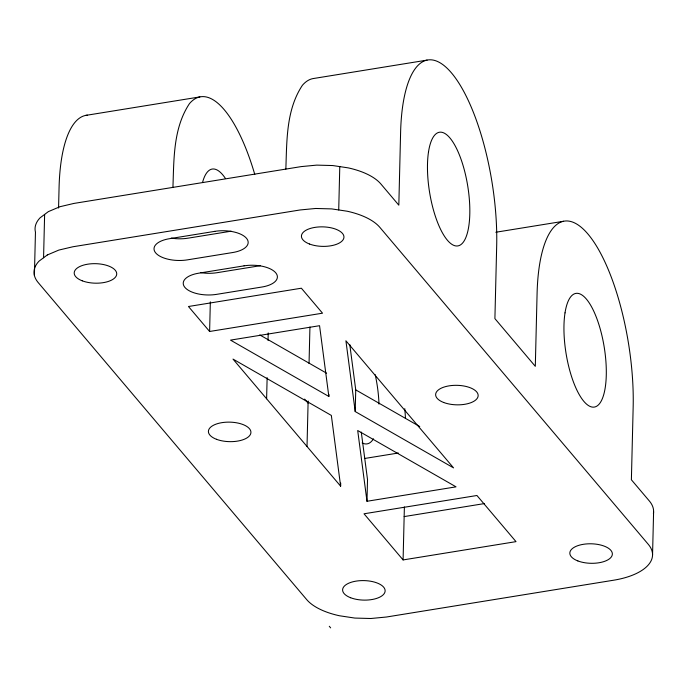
<?xml version="1.0" encoding="UTF-8"?>
<svg xmlns="http://www.w3.org/2000/svg" width="688" height="688" viewBox="0 0 688 688"><rect width="100%" height="100%" fill="white"/><g stroke="black" fill="none" stroke-linecap="round" stroke-linejoin="round"><path stroke-width="1.03" d="M34.4 275.475L35.458 232.123A61.473 28.191 1.4 0 1 40.128 217.778L48.375 211.62L59.908 206.727L73.934 203.424L301.163 166.608L316.729 165.12L332.768 165.55L348.197 167.872A61.473 28.191 1.4 0 1 380.903 184.014L398.825 205.179L400.605 132.354A130.772 43.903 80.8 0 1 451.483 72.911A130.772 43.903 80.8 0 1 496.684 245.797L494.904 318.621L535.307 366.334L537.087 293.509A130.772 43.903 80.8 0 1 587.965 234.066A130.772 43.903 80.8 0 1 633.166 406.952L631.386 479.777L649.309 500.941A61.473 28.191 1.4 0 1 653.402 513.687M43.568 257.768L44.625 214.424M58.566 208.034L59.065 187.686A130.772 43.903 80.8 0 1 87.428 115.171M172.929 187.377C173.978 158.997 173.152 128.226 189.449 103.639A130.772 43.903 80.8 0 1 254.775 174.425M209.608 331.478L188.46 306.504L301.378 288.212L322.526 313.186L209.608 331.478L210.339 301.869M266.609 398.782L267.133 377.635M268.036 340.44L268.225 332.94M285.847 169.085C286.896 140.705 286.07 109.934 302.367 85.346A130.772 43.903 80.8 0 1 312.773 78.63L427.085 60.114M307.02 446.486L308.129 401.001M309.041 363.513L309.858 330.317A130.772 43.903 80.8 0 1 309.961 326.989M328.847 396.46L319.559 325.699L230.506 340.121L328.847 396.46L328.898 394.396M338.72 209.952L339.777 166.608M340.629 486.175L331.341 415.423L233 359.084L340.629 486.175L340.706 483.079M355.206 411.553L345.918 340.792L453.547 467.883L355.206 411.553L355.739 389.881L349.771 344.464M366.988 501.277L357.7 430.516L456.041 486.846L366.988 501.277L367.521 479.605L361.277 432.081M403.091 559.929L364.021 513.79L476.939 495.498L516.009 541.637L403.091 559.929L404.389 506.944M652.542 555.19L653.6 511.846M85.536 115.438L199.855 96.922M231.159 231.185L187.901 238.194A24.398 11.189 1.4 0 1 171.217 238.082M260.382 265.68L217.116 272.689A24.398 11.189 1.4 0 1 200.432 272.577M495.824 232.243L563.567 221.269M364.554 458.492L398.326 453.022M404.157 516.585L484.352 503.59M259.797 334.927L326.594 373.188M355.739 389.881L419.749 426.551M304.655 399.1L308.078 403.142M329.285 626.278L330.653 627.886M202.599 182.268A57.577 19.333 80.8 0 1 225.415 178.441M375.209 374.668A57.577 19.333 80.8 0 1 378.993 404.105M373.446 438.798A57.577 19.333 80.8 0 1 362.163 442.909M404.785 408.663A130.772 43.903 80.8 0 1 405.473 418.33M47.317 254.964L39.07 261.122A61.473 28.191 1.4 0 0 38.296 282.691L306.702 599.609A61.473 28.191 1.4 0 0 339.416 615.751L354.836 618.073L370.884 618.503L386.441 617.016L613.67 580.208A61.473 28.191 1.4 0 0 648.251 544.285L379.845 227.358A61.473 28.191 1.4 0 0 347.139 211.216L331.711 208.903L315.672 208.473L300.106 209.96L72.876 246.768L58.85 250.071L47.317 254.964M214.819 231.349L169.446 238.702A24.398 11.189 1.4 0 0 155.729 252.96A24.398 11.189 1.4 0 0 187.377 259.866L232.742 252.522A24.398 11.189 1.4 0 0 246.467 238.263A24.398 11.189 1.4 0 0 214.819 231.349M244.034 265.852L198.669 273.196A24.398 11.189 1.4 0 0 184.943 287.455A24.398 11.189 1.4 0 0 216.591 294.361L261.956 287.016A24.398 11.189 1.4 0 0 275.682 272.758A24.398 11.189 1.4 0 0 244.034 265.852M443.665 402.471A21.276 9.761 1.4 0 0 477.928 396.924A21.276 9.761 1.4 0 0 449.075 385.856A21.276 9.761 1.4 0 0 443.665 402.471M309.462 244.008A21.276 9.761 1.4 0 0 343.725 238.461A21.276 9.761 1.4 0 0 314.872 227.393A21.276 9.761 1.4 0 0 309.462 244.008M350.639 597.743A21.276 9.761 1.4 0 0 384.902 592.196A21.276 9.761 1.4 0 0 356.049 581.128A21.276 9.761 1.4 0 0 350.639 597.743M216.436 439.279A21.276 9.761 1.4 0 0 250.699 433.732A21.276 9.761 1.4 0 0 221.846 422.664A21.276 9.761 1.4 0 0 216.436 439.279M82.233 280.816A21.276 9.761 1.4 0 0 116.496 275.269A21.276 9.761 1.4 0 0 87.643 264.201A21.276 9.761 1.4 0 0 82.233 280.816M577.868 560.935A21.276 9.761 1.4 0 0 612.131 555.379A21.276 9.761 1.4 0 0 583.278 544.32A21.276 9.761 1.4 0 0 577.868 560.935M565.02 312.868A57.577 19.333 80.8 0 0 589.392 406.101A57.577 19.333 80.8 0 0 600.968 331.719A57.577 19.333 80.8 0 0 565.02 312.868M428.538 151.721A57.577 19.333 80.8 0 0 452.91 244.945A57.577 19.333 80.8 0 0 464.486 170.572A57.577 19.333 80.8 0 0 428.538 151.721"/></g></svg>
